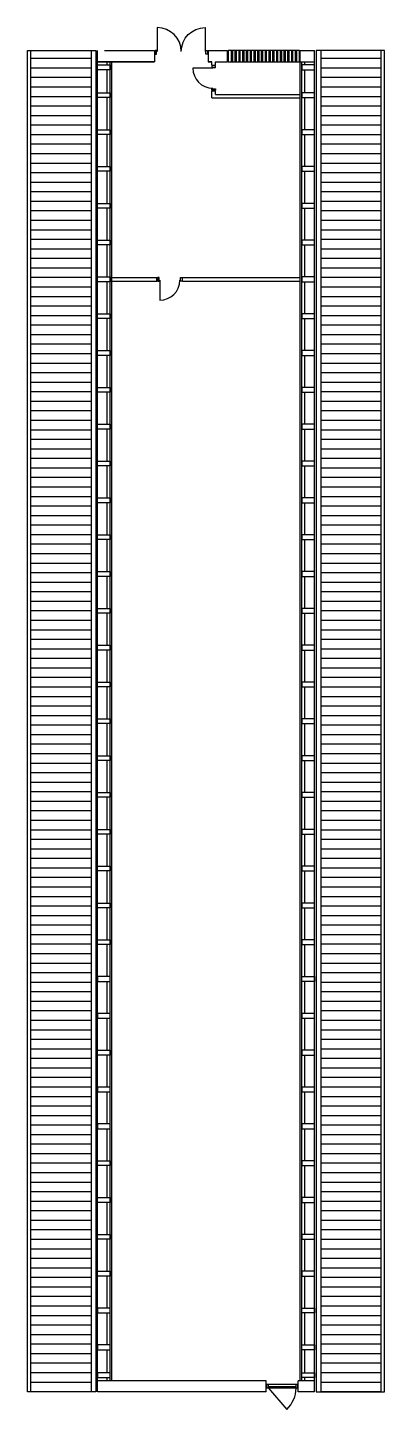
# Model space of a CAD drawing. Header units: millimetres. Extents: x -138867267 to -138856037, y 257765156 to 257808682.
import ezdxf

# ---------------------------------------------------------------- set-up
doc = ezdxf.new("R2010")
doc.units = ezdxf.units.MM
doc.header["$LTSCALE"] = 100
for name, color, linetype in [('A21----', 7, 'Continuous'), ('a22--l-', 1, 'Continuous'), ('A22--U-', 3, 'Continuous'), ('A27----', 1, 'Continuous'), ('A27--S-', 8, 'Continuous'), ('A314---', 1, 'Continuous'), ('A314-S-', 8, 'Continuous'), ('A321---', 1, 'Continuous'), ('A37----', 2, 'Continuous')]:
    doc.layers.add(name, color=color, linetype=linetype)
pattern_1 = [(0, (-139074927.2756885, 256863616.7721266), (0, 300), [])]

# ---------------------------------------------------------------- blocks, each defined once
blk = doc.blocks.new('D81V')
for points in [[(20, 110.0424046833941), (20, 0.0424046833941247), (70, 0.0424046833941247), (70, 110.0424046833941)], [(790, 0.0424046833941247), (740, 0.0424046833941247), (740, 110.0424046833941), (790, 110.0424046833941)]]:
    blk.add_lwpolyline(points, close=True)
blk.add_lwpolyline([(90, 28.39798818089184), (90, -601.6020118191082, 0.4142135623730951), (720, 28.39798818089184, 0.4142135623730951)], format="xyb")
blk = doc.blocks.new('D169D')
for points in [[(20, 110), (70, 110), (70, 0), (20, 0)], [(1670, 0), (1670, 110), (1620, 110), (1620, 0)]]:
    blk.add_lwpolyline(points, close=True)
for points in [[(844.9999999999982, 30, -0.4142135623730951), (89.99999999999454, -725.0000000000036), (89.99999999999454, 30)], [(844.9999999999964, 30, 0.4142135623730951), (1600, -725.0000000000036), (1600, 30)]]:
    blk.add_lwpolyline(points, format="xyb")

msp = doc.modelspace()

# ---------------------------------------------------------------- hatches: boundary and pattern name
at = {"layer": 'A27--S-'}
h = msp.add_hatch(dxfattribs=at)
h.set_pattern_fill('_USER', color=256, scale=300, style=0, pattern_type=0)
h.set_pattern_definition(pattern_1)
h.paths.add_polyline_path([(-138865267.2756885, 257765706.7721266), (-138867167.2756885, 257765706.7721266), (-138867167.2756885, 257807956.7721266), (-138865267.2756885, 257807956.7721266)])
h = msp.add_hatch(dxfattribs=at)
h.set_pattern_fill('_USER', color=256, scale=300, style=0, pattern_type=0)
h.set_pattern_definition(pattern_1)
h.paths.add_polyline_path([(-138858037.2756885, 257765706.7721266), (-138856137.2756885, 257765706.7721266), (-138856137.2756885, 257807956.7721266), (-138858037.2756885, 257807956.7721266)])

# ---------------------------------------------------------------- linework, layer by layer
at = {"layer": 'A21----'}
for p, q in [((-138864847.2756885, 257807956.7721266), (-138863277.2756885, 257807956.7721266)), ((-138863277.2756885, 257807956.7721266), (-138863277.2756885, 257807606.7721266)), ((-138861587.2756885, 257807956.7721266), (-138861587.2756885, 257807606.7721266)), ((-138861587.2756885, 257807956.7721266), (-138860977.2756885, 257807956.7721266)), ((-138860977.2756885, 257807606.7721266), (-138860977.2756885, 257807956.7721266)), ((-138858687.2756885, 257807956.7721266), (-138858237.2756885, 257807956.7721266)), ((-138858687.2756885, 257807606.7721266), (-138858687.2756885, 257807956.7721266)), ((-138865067.2756885, 257807606.7721266), (-138863277.2756885, 257807606.7721266)), ((-138863277.2756885, 257807606.7721266), (-138865067.2756885, 257807606.7721266)), ((-138863767.2756885, 257807606.7721266), (-138863317.2756885, 257807606.7721266)), ((-138861467.2756885, 257807606.7721266), (-138861587.2756885, 257807606.7721266)), ((-138861587.2756885, 257807606.7721266), (-138861467.2756885, 257807606.7721266)), ((-138861467.2756885, 257807496.7721266), (-138861467.2756885, 257807606.7721266)), ((-138861467.2756885, 257807496.7721266), (-138861357.2756885, 257807496.7721266)), ((-138861357.2756885, 257807606.7721266), (-138860977.2756885, 257807606.7721266)), ((-138861357.2756885, 257807496.7721266), (-138861357.2756885, 257807606.7721266)), ((-138858687.2756885, 257807606.7721266), (-138858237.2756885, 257807606.7721266)), ((-138859757.2756885, 257766056.7721266), (-138865067.2756885, 257766056.7721266)), ((-138859757.2756885, 257765706.7721266), (-138859757.2756885, 257766056.7721266)), ((-138858237.2756885, 257766056.7721266), (-138858747.2756885, 257766056.7721266)), ((-138858747.2756885, 257765706.7721266), (-138858747.2756885, 257766056.7721266)), ((-138859757.2756885, 257765706.7721266), (-138865067.2756885, 257765706.7721266)), ((-138858237.2756885, 257765706.7721266), (-138858747.2756885, 257765706.7721266))]:
    msp.add_line(p, q, dxfattribs=at)
at = {"layer": 'a22--l-'}
for p, q in [((-138864667.2756885, 257766056.7721266), (-138864667.2756885, 257807606.7721266)), ((-138864617.2756885, 257766056.7721266), (-138864617.2756885, 257807606.7721266)), ((-138858687.2756885, 257766056.7721266), (-138858687.2756885, 257807606.7721266)), ((-138858637.2756885, 257766056.7721266), (-138858637.2756885, 257807606.7721266))]:
    msp.add_line(p, q, dxfattribs=at)
at = {"layer": 'A22--U-'}
for p, q in [((-138861467.2756885, 257806686.7721266), (-138861357.2756885, 257806686.7721266)), ((-138861467.2756885, 257806466.7721266), (-138861467.2756885, 257806686.7721266)), ((-138861357.2756885, 257806576.7721266), (-138861357.2756885, 257806686.7721266)), ((-138861357.2756885, 257806576.7721266), (-138858687.2756885, 257806576.7721266)), ((-138861467.2756885, 257806466.7721266), (-138858687.2756885, 257806466.7721266)), ((-138864617.2756885, 257800806.7721266), (-138863197.2756885, 257800806.7721266)), ((-138864617.2756885, 257800696.7721266), (-138863197.2756885, 257800696.7721266)), ((-138863197.2756885, 257800696.7721266), (-138863197.2756885, 257800806.7721266)), ((-138862387.2756885, 257800806.7721266), (-138858687.2756885, 257800806.7721266)), ((-138862387.2756885, 257800696.7721266), (-138862387.2756885, 257800806.7721266)), ((-138862387.2756885, 257800696.7721266), (-138858687.2756885, 257800696.7721266))]:
    msp.add_line(p, q, dxfattribs=at)
at = {"layer": 'A27----'}
for points in [[(-138865117.2756885, 257765706.7721266), (-138867267.2756885, 257765706.7721266), (-138867267.2756885, 257807956.7721266), (-138865117.2756885, 257807956.7721266)], [(-138865267.2756885, 257765706.7721266), (-138867167.2756885, 257765706.7721266), (-138867167.2756885, 257807956.7721266), (-138865267.2756885, 257807956.7721266)], [(-138856037.2756885, 257807956.7721266), (-138858187.2756885, 257807956.7721266), (-138858187.2756885, 257765706.7721266), (-138856037.2756885, 257765706.7721266)], [(-138858037.2756885, 257765706.7721266), (-138856137.2756885, 257765706.7721266), (-138856137.2756885, 257807956.7721266), (-138858037.2756885, 257807956.7721266)]]:
    msp.add_lwpolyline(points, close=True, dxfattribs=at)
at = {"layer": 'A314---'}
for p, q in [((-138860838.8546358, 257807956.7721266), (-138860838.8546358, 257807606.7721266)), ((-138860720.4335832, 257807956.7721266), (-138860720.4335832, 257807606.7721266)), ((-138860602.0125306, 257807956.7721266), (-138860602.0125306, 257807606.7721266)), ((-138860483.5914779, 257807956.7721266), (-138860483.5914779, 257807606.7721266)), ((-138860365.1704253, 257807956.7721266), (-138860365.1704253, 257807606.7721266)), ((-138860246.7493727, 257807956.7721266), (-138860246.7493727, 257807606.7721266)), ((-138860128.32832, 257807956.7721266), (-138860128.32832, 257807606.7721266)), ((-138860009.9072674, 257807956.7721266), (-138860009.9072674, 257807606.7721266)), ((-138859891.4862148, 257807956.7721266), (-138859891.4862148, 257807606.7721266)), ((-138859773.0651622, 257807956.7721266), (-138859773.0651622, 257807606.7721266)), ((-138859654.6441095, 257807956.7721266), (-138859654.6441095, 257807606.7721266)), ((-138859536.2230569, 257807956.7721266), (-138859536.2230569, 257807606.7721266)), ((-138859417.8020042, 257807956.7721266), (-138859417.8020042, 257807606.7721266)), ((-138859299.3809516, 257807956.7721266), (-138859299.3809516, 257807606.7721266)), ((-138859180.959899, 257807956.7721266), (-138859180.959899, 257807606.7721266)), ((-138859062.5388463, 257807956.7721266), (-138859062.5388463, 257807606.7721266)), ((-138858944.1177937, 257807956.7721266), (-138858944.1177937, 257807606.7721266)), ((-138858825.6967411, 257807956.7721266), (-138858825.6967411, 257807606.7721266))]:
    msp.add_line(p, q, dxfattribs=at)
msp.add_lwpolyline([(-138858707.2756885, 257807956.7721266), (-138860957.2756885, 257807956.7721266), (-138860957.2756885, 257807606.7721266), (-138858707.2756885, 257807606.7721266)], close=True, dxfattribs=at)
at = {"layer": 'A314-S-'}
for p, q in [((-138860858.8546358, 257807956.7721266), (-138860858.8546358, 257807606.7721266)), ((-138860818.8546358, 257807956.7721266), (-138860818.8546358, 257807606.7721266)), ((-138860740.4335832, 257807956.7721266), (-138860740.4335832, 257807606.7721266)), ((-138860700.4335832, 257807956.7721266), (-138860700.4335832, 257807606.7721266)), ((-138860622.0125306, 257807956.7721266), (-138860622.0125306, 257807606.7721266)), ((-138860582.0125306, 257807956.7721266), (-138860582.0125306, 257807606.7721266)), ((-138860503.5914779, 257807956.7721266), (-138860503.5914779, 257807606.7721266)), ((-138860463.5914779, 257807956.7721266), (-138860463.5914779, 257807606.7721266)), ((-138860385.1704253, 257807956.7721266), (-138860385.1704253, 257807606.7721266)), ((-138860345.1704253, 257807956.7721266), (-138860345.1704253, 257807606.7721266)), ((-138860266.7493727, 257807956.7721266), (-138860266.7493727, 257807606.7721266)), ((-138860226.7493727, 257807956.7721266), (-138860226.7493727, 257807606.7721266)), ((-138860148.32832, 257807956.7721266), (-138860148.32832, 257807606.7721266)), ((-138860108.32832, 257807956.7721266), (-138860108.32832, 257807606.7721266)), ((-138860029.9072674, 257807956.7721266), (-138860029.9072674, 257807606.7721266)), ((-138859989.9072674, 257807956.7721266), (-138859989.9072674, 257807606.7721266)), ((-138859911.4862148, 257807956.7721266), (-138859911.4862148, 257807606.7721266)), ((-138859871.4862148, 257807956.7721266), (-138859871.4862148, 257807606.7721266)), ((-138859793.0651622, 257807956.7721266), (-138859793.0651622, 257807606.7721266)), ((-138859753.0651622, 257807956.7721266), (-138859753.0651622, 257807606.7721266)), ((-138859674.6441095, 257807956.7721266), (-138859674.6441095, 257807606.7721266)), ((-138859634.6441095, 257807956.7721266), (-138859634.6441095, 257807606.7721266)), ((-138859556.2230569, 257807956.7721266), (-138859556.2230569, 257807606.7721266)), ((-138859516.2230569, 257807956.7721266), (-138859516.2230569, 257807606.7721266)), ((-138859437.8020042, 257807956.7721266), (-138859437.8020042, 257807606.7721266)), ((-138859397.8020042, 257807956.7721266), (-138859397.8020042, 257807606.7721266)), ((-138859319.3809516, 257807956.7721266), (-138859319.3809516, 257807606.7721266)), ((-138859279.3809516, 257807956.7721266), (-138859279.3809516, 257807606.7721266)), ((-138859200.959899, 257807956.7721266), (-138859200.959899, 257807606.7721266)), ((-138859160.959899, 257807956.7721266), (-138859160.959899, 257807606.7721266)), ((-138859082.5388463, 257807956.7721266), (-138859082.5388463, 257807606.7721266)), ((-138859042.5388463, 257807956.7721266), (-138859042.5388463, 257807606.7721266)), ((-138858964.1177937, 257807956.7721266), (-138858964.1177937, 257807606.7721266)), ((-138858924.1177937, 257807956.7721266), (-138858924.1177937, 257807606.7721266)), ((-138858845.6967411, 257807956.7721266), (-138858845.6967411, 257807606.7721266)), ((-138858805.6967411, 257807956.7721266), (-138858805.6967411, 257807606.7721266))]:
    msp.add_line(p, q, dxfattribs=at)
msp.add_lwpolyline([(-138858707.2756885, 257807956.7721266), (-138860957.2756885, 257807956.7721266), (-138860957.2756885, 257807606.7721266), (-138858707.2756885, 257807606.7721266)], close=True, dxfattribs=at)
at = {"layer": 'A321---'}
for p, q in [((-138859687.2756885, 257765827.1768144), (-138859687.2756885, 257765947.1768144)), ((-138859687.2756885, 257765877.1768144), (-138858817.2756885, 257765877.1768144)), ((-138858817.2756885, 257765827.1768144), (-138858817.2756885, 257765947.1768144))]:
    msp.add_line(p, q, dxfattribs=at)
msp.add_lwpolyline([(-138859737.2756885, 257765827.1768144), (-138859737.2756885, 257765947.1768144), (-138858767.2756885, 257765947.1768144), (-138858767.2756885, 257765827.1768144)], close=True, dxfattribs=at)
msp.add_lwpolyline([(-138859687.2756885, 257765827.1768144), (-138859107.7952645, 257765156.2413512, 0.2072077825046633), (-138858817.2756885, 257765827.1768144)], format="xyb", dxfattribs=at)
at = {"layer": 'A37----'}
for p, q in [((-138865067.2756885, 257765706.7721266), (-138865067.2756885, 257807956.7721266)), ((-138858237.2756885, 257765706.7721266), (-138858237.2756885, 257807956.7721266)), ((-138864767.2756885, 257807506.7721266), (-138864767.2756885, 257807606.7721266)), ((-138858537.2756885, 257807506.7721266), (-138858537.2756885, 257807606.7721266)), ((-138864767.2756885, 257806626.7721266), (-138864767.2756885, 257807356.7721266)), ((-138858537.2756885, 257806626.7721266), (-138858537.2756885, 257807356.7721266)), ((-138864767.2756885, 257805466.7721266), (-138864767.2756885, 257806476.7721266)), ((-138858537.2756885, 257805466.7721266), (-138858537.2756885, 257806476.7721266)), ((-138864767.2756885, 257804306.7721266), (-138864767.2756885, 257805316.7721266)), ((-138858537.2756885, 257804306.7721266), (-138858537.2756885, 257805316.7721266)), ((-138864767.2756885, 257803146.7721266), (-138864767.2756885, 257804156.7721266)), ((-138858537.2756885, 257803146.7721266), (-138858537.2756885, 257804156.7721266)), ((-138864767.2756885, 257801986.7721266), (-138864767.2756885, 257802996.7721266)), ((-138858537.2756885, 257801986.7721266), (-138858537.2756885, 257802996.7721266)), ((-138864767.2756885, 257800826.7721266), (-138864767.2756885, 257801836.7721266)), ((-138858537.2756885, 257800826.7721266), (-138858537.2756885, 257801836.7721266)), ((-138864767.2756885, 257799666.7721266), (-138864767.2756885, 257800676.7721266)), ((-138858537.2756885, 257799666.7721266), (-138858537.2756885, 257800676.7721266)), ((-138864767.2756885, 257798506.7721266), (-138864767.2756885, 257799516.7721266)), ((-138858537.2756885, 257798506.7721266), (-138858537.2756885, 257799516.7721266)), ((-138864767.2756885, 257797346.7721266), (-138864767.2756885, 257798356.7721266)), ((-138858537.2756885, 257797346.7721266), (-138858537.2756885, 257798356.7721266)), ((-138864767.2756885, 257796186.7721266), (-138864767.2756885, 257797196.7721266)), ((-138858537.2756885, 257796186.7721266), (-138858537.2756885, 257797196.7721266)), ((-138864767.2756885, 257795026.7721266), (-138864767.2756885, 257796036.7721266)), ((-138858537.2756885, 257795026.7721266), (-138858537.2756885, 257796036.7721266)), ((-138864767.2756885, 257793866.7721266), (-138864767.2756885, 257794876.7721266)), ((-138858537.2756885, 257793866.7721266), (-138858537.2756885, 257794876.7721266)), ((-138864767.2756885, 257792706.7721266), (-138864767.2756885, 257793716.7721266)), ((-138858537.2756885, 257792706.7721266), (-138858537.2756885, 257793716.7721266)), ((-138864767.2756885, 257791546.7721266), (-138864767.2756885, 257792556.7721266)), ((-138858537.2756885, 257791546.7721266), (-138858537.2756885, 257792556.7721266)), ((-138864767.2756885, 257790386.7721266), (-138864767.2756885, 257791396.7721266)), ((-138858537.2756885, 257790386.7721266), (-138858537.2756885, 257791396.7721266)), ((-138864767.2756885, 257789226.7721266), (-138864767.2756885, 257790236.7721266)), ((-138858537.2756885, 257789226.7721266), (-138858537.2756885, 257790236.7721266)), ((-138864767.2756885, 257788066.7721266), (-138864767.2756885, 257789076.7721266)), ((-138858537.2756885, 257788066.7721266), (-138858537.2756885, 257789076.7721266)), ((-138864767.2756885, 257786906.7721266), (-138864767.2756885, 257787916.7721266)), ((-138858537.2756885, 257786906.7721266), (-138858537.2756885, 257787916.7721266)), ((-138864767.2756885, 257785746.7721266), (-138864767.2756885, 257786756.7721266)), ((-138858537.2756885, 257785746.7721266), (-138858537.2756885, 257786756.7721266)), ((-138864767.2756885, 257784586.7721266), (-138864767.2756885, 257785596.7721266)), ((-138858537.2756885, 257784586.7721266), (-138858537.2756885, 257785596.7721266)), ((-138864767.2756885, 257783426.7721266), (-138864767.2756885, 257784436.7721266)), ((-138858537.2756885, 257783426.7721266), (-138858537.2756885, 257784436.7721266)), ((-138864767.2756885, 257782266.7721266), (-138864767.2756885, 257783276.7721266)), ((-138858537.2756885, 257782266.7721266), (-138858537.2756885, 257783276.7721266)), ((-138864767.2756885, 257781106.7721266), (-138864767.2756885, 257782116.7721266)), ((-138858537.2756885, 257781106.7721266), (-138858537.2756885, 257782116.7721266)), ((-138864767.2756885, 257779946.7721266), (-138864767.2756885, 257780956.7721266)), ((-138858537.2756885, 257779946.7721266), (-138858537.2756885, 257780956.7721266)), ((-138864767.2756885, 257778786.7721266), (-138864767.2756885, 257779796.7721266)), ((-138858537.2756885, 257778786.7721266), (-138858537.2756885, 257779796.7721266)), ((-138864767.2756885, 257777626.7721266), (-138864767.2756885, 257778636.7721266)), ((-138858537.2756885, 257777626.7721266), (-138858537.2756885, 257778636.7721266)), ((-138864767.2756885, 257776466.7721266), (-138864767.2756885, 257777476.7721266)), ((-138858537.2756885, 257776466.7721266), (-138858537.2756885, 257777476.7721266)), ((-138864767.2756885, 257775306.7721266), (-138864767.2756885, 257776316.7721266)), ((-138858537.2756885, 257775306.7721266), (-138858537.2756885, 257776316.7721266)), ((-138864767.2756885, 257774146.7721266), (-138864767.2756885, 257775156.7721266)), ((-138858537.2756885, 257774146.7721266), (-138858537.2756885, 257775156.7721266)), ((-138864767.2756885, 257772986.7721266), (-138864767.2756885, 257773996.7721266)), ((-138858537.2756885, 257772986.7721266), (-138858537.2756885, 257773996.7721266)), ((-138864767.2756885, 257771826.7721266), (-138864767.2756885, 257772836.7721266)), ((-138858537.2756885, 257771826.7721266), (-138858537.2756885, 257772836.7721266)), ((-138864767.2756885, 257770666.7721266), (-138864767.2756885, 257771676.7721266)), ((-138858537.2756885, 257770666.7721266), (-138858537.2756885, 257771676.7721266)), ((-138864767.2756885, 257769506.7721266), (-138864767.2756885, 257770516.7721266)), ((-138858537.2756885, 257769506.7721266), (-138858537.2756885, 257770516.7721266)), ((-138864767.2756885, 257768346.7721266), (-138864767.2756885, 257769356.7721266)), ((-138858537.2756885, 257768346.7721266), (-138858537.2756885, 257769356.7721266)), ((-138864767.2756885, 257767186.7721266), (-138864767.2756885, 257768196.7721266)), ((-138858537.2756885, 257767186.7721266), (-138858537.2756885, 257768196.7721266)), ((-138864767.2756885, 257766306.7721266), (-138864767.2756885, 257767036.7721266)), ((-138858537.2756885, 257766306.7721266), (-138858537.2756885, 257767036.7721266)), ((-138864767.2756885, 257766056.7721266), (-138864767.2756885, 257766156.7721266)), ((-138858537.2756885, 257766056.7721266), (-138858537.2756885, 257766156.7721266))]:
    msp.add_line(p, q, dxfattribs=at)
for points in [[(-138865067.2756885, 257807506.7721266), (-138864667.2756885, 257807506.7721266), (-138864667.2756885, 257807356.7721266), (-138865067.2756885, 257807356.7721266)], [(-138858237.2756885, 257807506.7721266), (-138858637.2756885, 257807506.7721266), (-138858637.2756885, 257807356.7721266), (-138858237.2756885, 257807356.7721266)], [(-138865067.2756885, 257806626.7721266), (-138864667.2756885, 257806626.7721266), (-138864667.2756885, 257806476.7721266), (-138865067.2756885, 257806476.7721266)], [(-138858237.2756885, 257806626.7721266), (-138858637.2756885, 257806626.7721266), (-138858637.2756885, 257806476.7721266), (-138858237.2756885, 257806476.7721266)], [(-138865067.2756885, 257805466.7721266), (-138864667.2756885, 257805466.7721266), (-138864667.2756885, 257805316.7721266), (-138865067.2756885, 257805316.7721266)], [(-138858237.2756885, 257805466.7721266), (-138858637.2756885, 257805466.7721266), (-138858637.2756885, 257805316.7721266), (-138858237.2756885, 257805316.7721266)], [(-138865067.2756885, 257804306.7721266), (-138864667.2756885, 257804306.7721266), (-138864667.2756885, 257804156.7721266), (-138865067.2756885, 257804156.7721266)], [(-138858237.2756885, 257804306.7721266), (-138858637.2756885, 257804306.7721266), (-138858637.2756885, 257804156.7721266), (-138858237.2756885, 257804156.7721266)], [(-138865067.2756885, 257803146.7721266), (-138864667.2756885, 257803146.7721266), (-138864667.2756885, 257802996.7721266), (-138865067.2756885, 257802996.7721266)], [(-138858237.2756885, 257803146.7721266), (-138858637.2756885, 257803146.7721266), (-138858637.2756885, 257802996.7721266), (-138858237.2756885, 257802996.7721266)], [(-138865067.2756885, 257801986.7721266), (-138864667.2756885, 257801986.7721266), (-138864667.2756885, 257801836.7721266), (-138865067.2756885, 257801836.7721266)], [(-138858237.2756885, 257801986.7721266), (-138858637.2756885, 257801986.7721266), (-138858637.2756885, 257801836.7721266), (-138858237.2756885, 257801836.7721266)], [(-138865067.2756885, 257800826.7721266), (-138864667.2756885, 257800826.7721266), (-138864667.2756885, 257800676.7721266), (-138865067.2756885, 257800676.7721266)], [(-138858237.2756885, 257800826.7721266), (-138858637.2756885, 257800826.7721266), (-138858637.2756885, 257800676.7721266), (-138858237.2756885, 257800676.7721266)], [(-138865067.2756885, 257799666.7721266), (-138864667.2756885, 257799666.7721266), (-138864667.2756885, 257799516.7721266), (-138865067.2756885, 257799516.7721266)], [(-138858237.2756885, 257799666.7721266), (-138858637.2756885, 257799666.7721266), (-138858637.2756885, 257799516.7721266), (-138858237.2756885, 257799516.7721266)], [(-138865067.2756885, 257798506.7721266), (-138864667.2756885, 257798506.7721266), (-138864667.2756885, 257798356.7721266), (-138865067.2756885, 257798356.7721266)], [(-138858237.2756885, 257798506.7721266), (-138858637.2756885, 257798506.7721266), (-138858637.2756885, 257798356.7721266), (-138858237.2756885, 257798356.7721266)], [(-138865067.2756885, 257797346.7721266), (-138864667.2756885, 257797346.7721266), (-138864667.2756885, 257797196.7721266), (-138865067.2756885, 257797196.7721266)], [(-138858237.2756885, 257797346.7721266), (-138858637.2756885, 257797346.7721266), (-138858637.2756885, 257797196.7721266), (-138858237.2756885, 257797196.7721266)], [(-138865067.2756885, 257796186.7721266), (-138864667.2756885, 257796186.7721266), (-138864667.2756885, 257796036.7721266), (-138865067.2756885, 257796036.7721266)], [(-138858237.2756885, 257796186.7721266), (-138858637.2756885, 257796186.7721266), (-138858637.2756885, 257796036.7721266), (-138858237.2756885, 257796036.7721266)], [(-138865067.2756885, 257795026.7721266), (-138864667.2756885, 257795026.7721266), (-138864667.2756885, 257794876.7721266), (-138865067.2756885, 257794876.7721266)], [(-138858237.2756885, 257795026.7721266), (-138858637.2756885, 257795026.7721266), (-138858637.2756885, 257794876.7721266), (-138858237.2756885, 257794876.7721266)], [(-138865067.2756885, 257793866.7721266), (-138864667.2756885, 257793866.7721266), (-138864667.2756885, 257793716.7721266), (-138865067.2756885, 257793716.7721266)], [(-138858237.2756885, 257793866.7721266), (-138858637.2756885, 257793866.7721266), (-138858637.2756885, 257793716.7721266), (-138858237.2756885, 257793716.7721266)], [(-138865067.2756885, 257792706.7721266), (-138864667.2756885, 257792706.7721266), (-138864667.2756885, 257792556.7721266), (-138865067.2756885, 257792556.7721266)], [(-138858237.2756885, 257792706.7721266), (-138858637.2756885, 257792706.7721266), (-138858637.2756885, 257792556.7721266), (-138858237.2756885, 257792556.7721266)], [(-138865067.2756885, 257791546.7721266), (-138864667.2756885, 257791546.7721266), (-138864667.2756885, 257791396.7721266), (-138865067.2756885, 257791396.7721266)], [(-138858237.2756885, 257791546.7721266), (-138858637.2756885, 257791546.7721266), (-138858637.2756885, 257791396.7721266), (-138858237.2756885, 257791396.7721266)], [(-138865067.2756885, 257790386.7721266), (-138864667.2756885, 257790386.7721266), (-138864667.2756885, 257790236.7721266), (-138865067.2756885, 257790236.7721266)], [(-138858237.2756885, 257790386.7721266), (-138858637.2756885, 257790386.7721266), (-138858637.2756885, 257790236.7721266), (-138858237.2756885, 257790236.7721266)], [(-138865067.2756885, 257789226.7721266), (-138864667.2756885, 257789226.7721266), (-138864667.2756885, 257789076.7721266), (-138865067.2756885, 257789076.7721266)], [(-138858237.2756885, 257789226.7721266), (-138858637.2756885, 257789226.7721266), (-138858637.2756885, 257789076.7721266), (-138858237.2756885, 257789076.7721266)], [(-138865067.2756885, 257788066.7721266), (-138864667.2756885, 257788066.7721266), (-138864667.2756885, 257787916.7721266), (-138865067.2756885, 257787916.7721266)], [(-138858237.2756885, 257788066.7721266), (-138858637.2756885, 257788066.7721266), (-138858637.2756885, 257787916.7721266), (-138858237.2756885, 257787916.7721266)], [(-138865067.2756885, 257786906.7721266), (-138864667.2756885, 257786906.7721266), (-138864667.2756885, 257786756.7721266), (-138865067.2756885, 257786756.7721266)], [(-138858237.2756885, 257786906.7721266), (-138858637.2756885, 257786906.7721266), (-138858637.2756885, 257786756.7721266), (-138858237.2756885, 257786756.7721266)], [(-138865067.2756885, 257785746.7721266), (-138864667.2756885, 257785746.7721266), (-138864667.2756885, 257785596.7721266), (-138865067.2756885, 257785596.7721266)], [(-138858237.2756885, 257785746.7721266), (-138858637.2756885, 257785746.7721266), (-138858637.2756885, 257785596.7721266), (-138858237.2756885, 257785596.7721266)], [(-138865067.2756885, 257784586.7721266), (-138864667.2756885, 257784586.7721266), (-138864667.2756885, 257784436.7721266), (-138865067.2756885, 257784436.7721266)], [(-138858237.2756885, 257784586.7721266), (-138858637.2756885, 257784586.7721266), (-138858637.2756885, 257784436.7721266), (-138858237.2756885, 257784436.7721266)], [(-138865067.2756885, 257783426.7721266), (-138864667.2756885, 257783426.7721266), (-138864667.2756885, 257783276.7721266), (-138865067.2756885, 257783276.7721266)], [(-138858237.2756885, 257783426.7721266), (-138858637.2756885, 257783426.7721266), (-138858637.2756885, 257783276.7721266), (-138858237.2756885, 257783276.7721266)], [(-138865067.2756885, 257782266.7721266), (-138864667.2756885, 257782266.7721266), (-138864667.2756885, 257782116.7721266), (-138865067.2756885, 257782116.7721266)], [(-138858237.2756885, 257782266.7721266), (-138858637.2756885, 257782266.7721266), (-138858637.2756885, 257782116.7721266), (-138858237.2756885, 257782116.7721266)], [(-138865067.2756885, 257781106.7721266), (-138864667.2756885, 257781106.7721266), (-138864667.2756885, 257780956.7721266), (-138865067.2756885, 257780956.7721266)], [(-138858237.2756885, 257781106.7721266), (-138858637.2756885, 257781106.7721266), (-138858637.2756885, 257780956.7721266), (-138858237.2756885, 257780956.7721266)], [(-138865067.2756885, 257779946.7721266), (-138864667.2756885, 257779946.7721266), (-138864667.2756885, 257779796.7721266), (-138865067.2756885, 257779796.7721266)], [(-138858237.2756885, 257779946.7721266), (-138858637.2756885, 257779946.7721266), (-138858637.2756885, 257779796.7721266), (-138858237.2756885, 257779796.7721266)], [(-138865067.2756885, 257778636.7721266), (-138864667.2756885, 257778636.7721266), (-138864667.2756885, 257778786.7721266), (-138865067.2756885, 257778786.7721266)], [(-138858237.2756885, 257778636.7721266), (-138858637.2756885, 257778636.7721266), (-138858637.2756885, 257778786.7721266), (-138858237.2756885, 257778786.7721266)], [(-138865067.2756885, 257777476.7721266), (-138864667.2756885, 257777476.7721266), (-138864667.2756885, 257777626.7721266), (-138865067.2756885, 257777626.7721266)], [(-138858237.2756885, 257777626.7721266), (-138858637.2756885, 257777626.7721266), (-138858637.2756885, 257777476.7721266), (-138858237.2756885, 257777476.7721266)], [(-138865067.2756885, 257776466.7721266), (-138864667.2756885, 257776466.7721266), (-138864667.2756885, 257776316.7721266), (-138865067.2756885, 257776316.7721266)], [(-138858237.2756885, 257776466.7721266), (-138858637.2756885, 257776466.7721266), (-138858637.2756885, 257776316.7721266), (-138858237.2756885, 257776316.7721266)], [(-138865067.2756885, 257775156.7721266), (-138864667.2756885, 257775156.7721266), (-138864667.2756885, 257775306.7721266), (-138865067.2756885, 257775306.7721266)], [(-138858237.2756885, 257775306.7721266), (-138858637.2756885, 257775306.7721266), (-138858637.2756885, 257775156.7721266), (-138858237.2756885, 257775156.7721266)], [(-138865067.2756885, 257773996.7721266), (-138864667.2756885, 257773996.7721266), (-138864667.2756885, 257774146.7721266), (-138865067.2756885, 257774146.7721266)], [(-138858237.2756885, 257774146.7721266), (-138858637.2756885, 257774146.7721266), (-138858637.2756885, 257773996.7721266), (-138858237.2756885, 257773996.7721266)], [(-138865067.2756885, 257772986.7721266), (-138864667.2756885, 257772986.7721266), (-138864667.2756885, 257772836.7721266), (-138865067.2756885, 257772836.7721266)], [(-138858237.2756885, 257772986.7721266), (-138858637.2756885, 257772986.7721266), (-138858637.2756885, 257772836.7721266), (-138858237.2756885, 257772836.7721266)], [(-138865067.2756885, 257771826.7721266), (-138864667.2756885, 257771826.7721266), (-138864667.2756885, 257771676.7721266), (-138865067.2756885, 257771676.7721266)], [(-138858237.2756885, 257771826.7721266), (-138858637.2756885, 257771826.7721266), (-138858637.2756885, 257771676.7721266), (-138858237.2756885, 257771676.7721266)], [(-138865067.2756885, 257770666.7721266), (-138864667.2756885, 257770666.7721266), (-138864667.2756885, 257770516.7721266), (-138865067.2756885, 257770516.7721266)], [(-138858237.2756885, 257770666.7721266), (-138858637.2756885, 257770666.7721266), (-138858637.2756885, 257770516.7721266), (-138858237.2756885, 257770516.7721266)], [(-138865067.2756885, 257769506.7721266), (-138864667.2756885, 257769506.7721266), (-138864667.2756885, 257769356.7721266), (-138865067.2756885, 257769356.7721266)], [(-138858237.2756885, 257769506.7721266), (-138858637.2756885, 257769506.7721266), (-138858637.2756885, 257769356.7721266), (-138858237.2756885, 257769356.7721266)], [(-138865067.2756885, 257768196.7721266), (-138864667.2756885, 257768196.7721266), (-138864667.2756885, 257768346.7721266), (-138865067.2756885, 257768346.7721266)], [(-138858237.2756885, 257768196.7721266), (-138858637.2756885, 257768196.7721266), (-138858637.2756885, 257768346.7721266), (-138858237.2756885, 257768346.7721266)], [(-138865067.2756885, 257767036.7721266), (-138864667.2756885, 257767036.7721266), (-138864667.2756885, 257767186.7721266), (-138865067.2756885, 257767186.7721266)], [(-138858237.2756885, 257767036.7721266), (-138858637.2756885, 257767036.7721266), (-138858637.2756885, 257767186.7721266), (-138858237.2756885, 257767186.7721266)], [(-138865067.2756885, 257766156.7721266), (-138864667.2756885, 257766156.7721266), (-138864667.2756885, 257766306.7721266), (-138865067.2756885, 257766306.7721266)], [(-138858237.2756885, 257766156.7721266), (-138858637.2756885, 257766156.7721266), (-138858637.2756885, 257766306.7721266), (-138858237.2756885, 257766306.7721266)]]:
    msp.add_lwpolyline(points, close=True, dxfattribs=at)

# ---------------------------------------------------------------- block references
at = {"layer": 'A321---'}
for name, p, rotation in [('D169D', (-138861587.2756885, 257807956.7721266), 180), ('D81V', (-138861467.2756885, 257807496.7721266), 270)]:
    msp.add_blockref(name, p, dxfattribs=dict(at, rotation=rotation))
msp.add_blockref('D81V', (-138863197.2756885, 257800696.7721266), dxfattribs=at)

doc.saveas('drawing.dxf')
